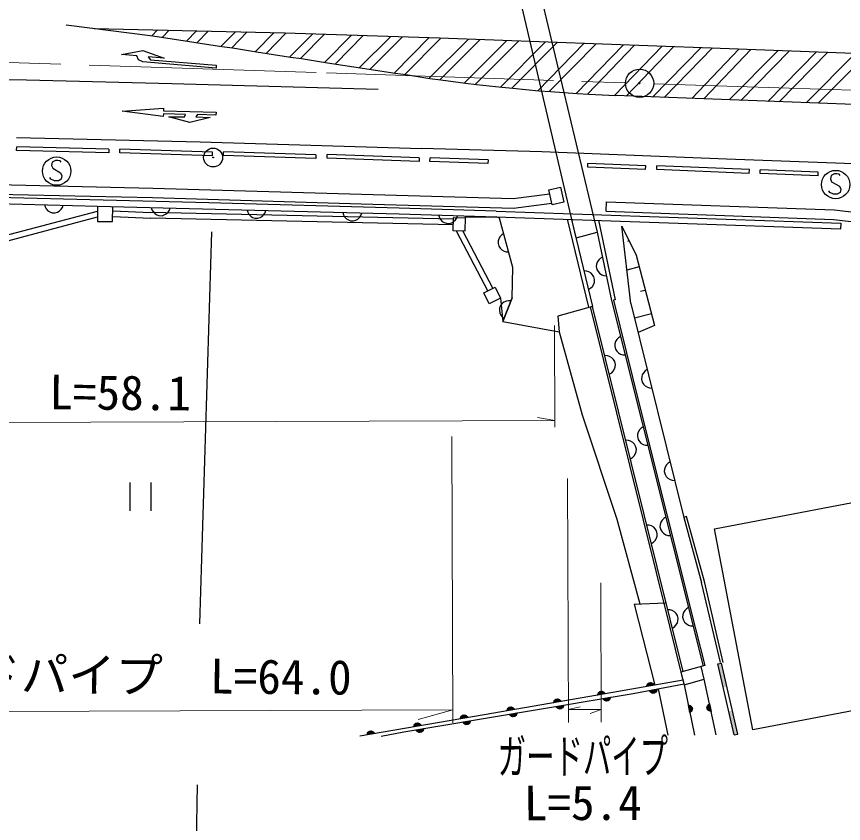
# Model space of a CAD drawing. Units: millimetres, scale not verified. Extents: x 40000 to 680000, y 20000 to 380000.
# Drawn here: x 254233 to 297936, y 247520 to 290180 of the extents above; entities that cross this region are included whole.
import ezdxf
from ezdxf.enums import TextEntityAlignment as Align

# ---------------------------------------------------------------- set-up
doc = ezdxf.new("R2010")
doc.units = ezdxf.units.MM
doc.header["$LTSCALE"] = 1000
doc.linetypes.add('CHAIN', pattern=[18.5, 12, -1.5, 3.5, -1.5])
for name, color, linetype, lineweight in [('M-BGD', 7, 'Continuous', 25), ('M-BMK', 2, 'CHAIN', 13), ('M-BMK-SRVR', 3, 'Continuous', 25), ('M-STR-HTXT', 7, 'Continuous', 13), ('M-STR-STRC', 7, 'Continuous', 25)]:
    doc.layers.add(name, color=color, linetype=linetype, lineweight=lineweight)
doc.styles.add('ＭＳ ゴシック', font='')
doc.styles.get('ＭＳ ゴシック').set_extended_font_data('MS Gothic')

# ---------------------------------------------------------------- blocks, each defined once
blk = doc.blocks.new('BUHIN311')
at = {"color": 3, "linetype": 'Continuous', "lineweight": 25}
for radius in [746, 22.5]:
    blk.add_circle((0, 0), radius, dxfattribs=at)

msp = doc.modelspace()

# ---------------------------------------------------------------- hatches: boundary and pattern name
at = {"layer": 'M-BGD'}
for points in [[(291589, 254704), (291300, 255955), (291495, 256000), (291784, 254749)], [(292165, 252201), (291877, 253452), (292072, 253497), (292360, 252245)]]:
    msp.add_hatch(color=256, dxfattribs=at).paths.add_polyline_path(points)

# ---------------------------------------------------------------- linework, layer by layer
for p, q in [((283804, 278486), (279719, 296003)), ((280772, 296240), (284915, 278773)), ((256856, 289745), (261429, 289154)), ((258329, 289555), (268406, 289319)), ((261691, 289476), (261380, 289160)), ((262308, 289462), (261946, 289083)), ((263739, 289428), (263218, 288887)), ((264352, 289414), (263776, 288803)), ((265805, 289380), (265043, 288608)), ((266421, 289365), (265609, 288525)), ((267853, 289331), (266867, 288329)), ((268406, 289319), (276594, 289046)), ((261429, 289154), (261992, 289077)), ((261992, 289077), (263263, 288880)), ((268476, 289316), (267437, 288240)), ((269893, 289269), (268670, 288042)), ((270515, 289248), (269244, 287961)), ((271932, 289201), (270526, 287760)), ((272555, 289181), (271089, 287674)), ((274011, 289132), (272358, 287479)), ((274632, 289112), (272922, 287393)), ((276047, 289065), (274188, 287194)), ((276665, 289044), (274760, 287116)), ((278119, 288990), (276036, 286919)), ((276594, 289046), (290940, 288521)), ((278743, 288968), (276607, 286837)), ((280144, 288916), (277902, 286668)), ((280778, 288893), (278482, 286598)), ((263263, 288880), (263819, 288797)), ((263819, 288797), (265090, 288601)), ((265090, 288601), (265653, 288518)), ((265653, 288518), (266912, 288322)), ((282194, 288841), (279818, 286449)), ((282820, 288818), (280407, 286391)), ((284240, 288766), (281787, 286260)), ((284866, 288743), (282388, 286216)), ((286303, 288691), (283807, 286109)), ((286901, 288669), (284417, 286077)), ((285830, 286000), (288356, 288615)), ((286444, 285977), (288972, 288593)), ((287847, 285924), (290408, 288540)), ((291009, 288518), (288467, 285900)), ((292433, 288466), (289922, 285845)), ((293039, 288444), (290553, 285821)), ((290940, 288521), (305259, 287999)), ((259786, 288165), (260905, 288376)), ((260592, 288105), (259786, 288165)), ((260684, 287885), (260592, 288105)), ((260905, 288376), (262037, 287985)), ((262037, 287985), (261193, 288052)), ((261193, 288052), (261311, 287897)), ((266912, 288322), (267480, 288233)), ((267480, 288233), (268717, 288035)), ((268717, 288035), (269291, 287954)), ((294477, 288392), (291894, 285771)), ((295081, 288370), (292520, 285747)), ((293932, 285693), (296503, 288318)), ((294546, 285670), (297109, 288296)), ((295974, 285616), (298569, 288243)), ((296596, 285593), (299202, 288220)), ((260911, 287780), (260684, 287885)), ((264780, 287455), (260911, 287780)), ((261311, 287897), (264784, 287601)), ((264784, 287601), (264780, 287455)), ((269291, 287954), (270570, 287753)), ((270570, 287753), (271133, 287667)), ((271133, 287667), (272404, 287472)), ((272404, 287472), (272967, 287387)), ((272967, 287387), (274235, 287187)), ((274235, 287187), (274807, 287110)), ((254763, 286808), (246260, 286938)), ((262437, 286628), (254763, 286808)), ((274807, 287110), (276084, 286912)), ((276084, 286912), (276656, 286830)), ((276656, 286830), (277954, 286662)), ((273347, 286319), (262437, 286628)), ((277954, 286662), (278535, 286592)), ((278535, 286592), (279874, 286443)), ((279874, 286443), (280464, 286385)), ((280464, 286385), (281845, 286255)), ((281845, 286255), (282449, 286212)), ((282449, 286212), (283869, 286106)), ((283869, 286106), (284480, 286074)), ((284480, 286074), (285896, 285998)), ((343605, 283813), (285896, 285998)), ((259809, 285185), (262004, 285340)), ((261985, 284888), (259809, 285185)), ((261994, 285042), (261985, 284888)), ((263165, 285010), (261994, 285042)), ((262004, 285340), (262002, 285200)), ((262002, 285200), (264789, 285123)), ((263104, 284876), (263165, 285010)), ((263802, 284997), (263702, 284871)), ((264774, 284964), (263802, 284997)), ((264789, 285123), (264774, 284964)), ((263388, 284581), (262278, 284885)), ((262278, 284885), (263104, 284876)), ((264465, 284843), (263388, 284581)), ((263702, 284871), (264465, 284843)), ((254229, 283792), (263940, 283552)), ((254237, 283100), (254242, 283299)), ((259116, 283177), (254242, 283299)), ((263940, 283552), (275635, 283208)), ((281996, 283020), (275635, 283208)), ((259111, 282977), (254237, 283100)), ((259116, 283177), (259111, 282977)), ((259690, 282970), (259696, 283170)), ((264591, 282818), (259690, 282970)), ((264597, 283018), (259696, 283170)), ((264591, 282818), (264597, 283018)), ((265171, 282835), (265178, 283035)), ((270052, 282670), (265171, 282835)), ((270059, 282870), (265178, 283035)), ((270059, 282870), (270052, 282670)), ((270648, 282686), (270655, 282885)), ((275517, 282712), (270655, 282885)), ((291751, 282642), (281996, 283020)), ((256114, 282487), (256084, 282307)), ((256294, 282577), (256114, 282487)), ((256414, 282577), (256294, 282577)), ((256534, 282547), (256414, 282577)), ((256594, 282487), (256534, 282547)), ((275510, 282512), (270648, 282686)), ((275517, 282712), (275510, 282512)), ((276082, 282516), (276089, 282716)), ((279146, 282411), (276082, 282516)), ((279153, 282611), (276089, 282716)), ((279153, 282611), (279146, 282411)), ((284423, 282219), (284431, 282419)), ((287486, 282287), (284431, 282419)), ((324061, 281417), (291751, 282642)), ((256084, 282307), (256144, 282157)), ((256144, 282157), (256564, 281917)), ((256564, 281917), (256624, 281767)), ((287477, 282087), (284423, 282219)), ((287477, 282087), (287486, 282287)), ((288072, 282092), (288081, 282292)), ((292958, 281888), (288072, 282092)), ((292966, 282088), (288081, 282292)), ((292958, 281888), (292966, 282088)), ((293533, 281880), (293542, 282080)), ((296601, 281952), (293542, 282080)), ((296592, 281752), (296601, 281952)), ((256054, 281587), (255994, 281677)), ((256234, 281497), (256054, 281587)), ((256444, 281497), (256234, 281497)), ((256594, 281587), (256444, 281497)), ((256624, 281767), (256594, 281587)), ((296592, 281752), (293533, 281880)), ((297282, 281779), (297252, 281599)), ((297252, 281599), (297312, 281449)), ((297462, 281869), (297282, 281779)), ((297582, 281869), (297462, 281869)), ((297702, 281839), (297582, 281869)), ((297762, 281779), (297702, 281839)), ((261437, 281094), (248389, 281389)), ((272469, 280769), (261437, 281094)), ((282362, 281016), (282974, 281154)), ((282538, 280234), (282362, 281016)), ((282974, 281154), (283150, 280372)), ((297312, 281449), (297732, 281209)), ((297732, 281209), (297792, 281059)), ((297792, 281059), (297762, 280879)), ((261424, 280594), (248380, 280889)), ((264401, 280325), (249262, 280708)), ((272455, 280269), (261424, 280594)), ((280476, 280535), (272469, 280769)), ((282414, 280786), (280476, 280535)), ((297222, 280879), (297162, 280969)), ((297402, 280789), (297222, 280879)), ((297612, 280789), (297402, 280789)), ((297762, 280879), (297612, 280789)), ((249254, 280408), (258518, 280163)), ((255702, 280238), (255739, 280117)), ((256659, 280092), (256702, 280211)), ((258518, 280163), (258509, 279353)), ((258518, 280163), (274450, 279744)), ((259313, 279343), (259322, 280142)), ((274458, 280044), (264401, 280325)), ((280501, 280034), (272455, 280269)), ((282524, 280296), (280501, 280034)), ((283150, 280372), (282538, 280234)), ((285389, 279890), (285407, 280389)), ((285407, 280389), (297451, 279955)), ((237783, 274405), (258515, 279897)), ((255739, 280117), (255797, 280015)), ((255797, 280015), (255894, 279913)), ((255894, 279913), (255992, 279850)), ((255992, 279850), (256111, 279807)), ((256111, 279807), (256271, 279802)), ((256271, 279802), (256392, 279839)), ((256392, 279839), (256494, 279897)), ((256494, 279897), (256596, 279994)), ((256596, 279994), (256659, 280092)), ((259320, 279908), (261336, 279825)), ((277323, 279468), (261336, 279825)), ((261354, 280088), (261391, 279967)), ((261391, 279967), (261448, 279865)), ((261448, 279865), (261545, 279762)), ((261545, 279762), (261644, 279700)), ((262043, 279689), (262145, 279746)), ((262145, 279746), (262248, 279843)), ((262248, 279843), (262310, 279942)), ((262310, 279942), (262354, 280061)), ((266417, 279951), (266453, 279830)), ((266453, 279830), (266511, 279729)), ((266511, 279729), (266608, 279626)), ((267208, 279610), (267311, 279707)), ((267311, 279707), (267373, 279806)), ((267373, 279806), (267416, 279924)), ((271480, 279815), (271516, 279694)), ((272436, 279669), (272479, 279788)), ((274450, 279744), (279574, 279597)), ((279582, 279897), (274458, 280044)), ((279584, 279897), (297813, 279263)), ((285389, 279890), (297414, 279456)), ((297451, 279955), (303381, 279285)), ((237833, 274109), (258511, 279586)), ((258509, 279353), (259313, 279343)), ((259316, 279608), (261326, 279525)), ((277313, 279168), (261326, 279525)), ((261644, 279700), (261762, 279656)), ((261762, 279656), (261922, 279652)), ((261922, 279652), (262043, 279689)), ((266608, 279626), (266706, 279563)), ((266706, 279563), (266825, 279520)), ((266825, 279520), (266985, 279516)), ((266985, 279516), (267106, 279553)), ((267106, 279553), (267208, 279610)), ((271516, 279694), (271574, 279592)), ((271574, 279592), (271671, 279490)), ((271671, 279490), (271769, 279427)), ((271769, 279427), (271888, 279384)), ((271888, 279384), (272048, 279380)), ((272048, 279380), (272169, 279416)), ((272169, 279416), (272271, 279474)), ((272271, 279474), (272373, 279571)), ((272373, 279571), (272436, 279669)), ((276542, 279679), (276579, 279558)), ((276579, 279558), (276636, 279456)), ((276636, 279456), (276734, 279353)), ((276734, 279353), (276832, 279291)), ((276832, 279291), (276951, 279248)), ((277111, 279243), (277232, 279280)), ((277232, 279280), (277334, 279337)), ((277303, 278852), (277326, 279562)), ((277324, 279468), (277326, 279562)), ((277326, 279562), (277951, 279541)), ((277326, 279562), (277951, 279541)), ((277334, 279337), (277436, 279435)), ((277436, 279435), (277499, 279533)), ((277499, 279533), (277542, 279652)), ((277952, 279572), (277928, 278832)), ((277952, 279572), (279574, 279597)), ((279762, 279527), (279574, 279597)), ((279574, 279597), (297803, 278963)), ((280456, 276912), (279762, 279527)), ((284474, 274810), (283359, 279465)), ((283566, 279458), (284669, 274857)), ((284985, 279409), (285874, 275207)), ((297414, 279456), (303344, 278786)), ((276951, 279248), (277111, 279243)), ((277928, 278832), (277303, 278852)), ((277467, 278847), (279145, 275665)), ((277812, 278836), (279411, 275804)), ((286705, 275016), (286219, 279094)), ((286219, 279094), (286979, 277564)), ((297803, 278963), (297813, 279263)), ((279723, 278427), (279690, 278315)), ((279794, 278550), (279723, 278427)), ((279875, 278633), (279794, 278550)), ((279981, 278703), (279875, 278633)), ((283804, 278486), (284915, 278773)), ((284915, 278773), (285679, 275166)), ((279690, 278315), (279683, 278189)), ((279683, 278189), (279724, 278034)), ((279724, 278034), (279793, 277929)), ((286599, 278329), (286517, 278288)), ((279793, 277929), (279877, 277847)), ((279877, 277847), (279999, 277776)), ((279999, 277776), (280111, 277744)), ((280111, 277744), (280237, 277736)), ((286979, 277564), (287946, 273843)), ((284884, 277086), (284869, 276961)), ((284922, 277197), (284884, 277086)), ((284999, 277315), (284922, 277197)), ((285084, 277395), (284999, 277315)), ((285193, 277458), (285084, 277395)), ((280427, 275307), (280456, 276912)), ((284363, 276723), (284237, 276733)), ((284474, 276688), (284363, 276723)), ((284595, 276615), (284474, 276688)), ((284869, 276961), (284902, 276804)), ((284902, 276804), (284966, 276695)), ((284966, 276695), (285046, 276610)), ((287140, 276944), (286496, 276776)), ((284677, 276533), (284595, 276615)), ((284745, 276426), (284677, 276533)), ((284783, 276270), (284745, 276426)), ((284773, 276144), (284783, 276270)), ((285046, 276610), (285164, 276532)), ((285164, 276532), (285275, 276494)), ((285275, 276494), (285400, 276480)), ((278929, 275574), (279522, 275869)), ((279522, 275869), (279809, 275293)), ((284476, 275762), (284583, 275829)), ((284583, 275829), (284666, 275912)), ((284666, 275912), (284739, 276033)), ((284739, 276033), (284773, 276144)), ((279216, 274998), (278929, 275574)), ((287462, 275704), (287218, 275640)), ((279809, 275293), (279216, 274998)), ((279816, 274908), (279757, 274760)), ((279809, 275293), (279927, 274050)), ((279898, 275005), (279816, 274908)), ((279991, 275076), (279898, 275005)), ((279927, 274050), (280427, 275307)), ((280427, 275307), (279927, 274050)), ((280121, 275132), (279991, 275076)), ((280236, 275150), (280121, 275132)), ((280362, 275143), (280236, 275150)), ((285679, 275166), (290515, 255845)), ((285874, 275207), (285775, 275190)), ((285775, 275190), (287128, 269753)), ((286705, 275016), (289497, 263704)), ((279757, 274760), (279750, 274633)), ((279750, 274633), (279769, 274518)), ((279769, 274518), (279825, 274388)), ((284669, 274857), (282834, 274331)), ((288768, 257949), (284572, 274833)), ((289461, 255553), (284669, 274857)), ((287785, 274463), (286898, 274233)), ((279825, 274388), (279895, 274296)), ((279895, 274296), (279992, 274214)), ((279927, 274050), (282908, 273518)), ((282834, 274331), (282908, 273518)), ((287946, 273843), (287086, 273469)), ((282908, 273518), (284119, 269132)), ((286048, 273195), (285966, 273113)), ((286155, 273263), (286048, 273195)), ((285859, 272880), (285849, 272754)), ((285849, 272754), (285888, 272599)), ((285893, 272992), (285859, 272880)), ((285966, 273113), (285893, 272992)), ((285888, 272599), (285956, 272492)), ((285956, 272492), (286039, 272409)), ((286039, 272409), (286160, 272337)), ((286160, 272337), (286271, 272303)), ((286271, 272303), (286398, 272293)), ((285467, 272245), (285341, 272255)), ((285579, 272210), (285467, 272245)), ((285700, 272137), (285579, 272210)), ((285782, 272054), (285700, 272137)), ((285849, 271948), (285782, 272054)), ((285888, 271792), (285849, 271948)), ((285688, 271351), (285770, 271434)), ((285770, 271434), (285843, 271555)), ((285843, 271555), (285878, 271666)), ((285878, 271666), (285888, 271792)), ((287462, 271446), (287379, 271363)), ((287569, 271513), (287462, 271446)), ((285581, 271284), (285688, 271351)), ((287272, 271131), (287262, 271005)), ((287262, 271005), (287300, 270849)), ((287306, 271242), (287272, 271131)), ((287379, 271363), (287306, 271242)), ((287300, 270849), (287368, 270742)), ((287368, 270742), (287450, 270660)), ((287450, 270660), (287571, 270587)), ((287571, 270587), (287683, 270552)), ((287683, 270552), (287809, 270542)), ((287128, 269753), (290121, 257816)), ((284119, 269132), (285962, 263605)), ((287243, 268420), (287161, 268338)), ((287350, 268488), (287243, 268420)), ((287054, 268105), (287045, 267979)), ((287045, 267979), (287084, 267823)), ((287088, 268216), (287054, 268105)), ((287161, 268338), (287088, 268216)), ((286572, 267767), (286446, 267777)), ((286683, 267732), (286572, 267767)), ((286804, 267659), (286683, 267732)), ((286886, 267577), (286804, 267659)), ((286954, 267470), (286886, 267577)), ((286992, 267314), (286954, 267470)), ((287084, 267823), (287151, 267717)), ((287151, 267717), (287234, 267634)), ((287234, 267634), (287355, 267561)), ((287355, 267561), (287467, 267528)), ((287467, 267528), (287593, 267518)), ((286875, 266956), (286948, 267077)), ((286948, 267077), (286982, 267188)), ((286982, 267188), (286992, 267314)), ((286685, 266806), (286792, 266874)), ((286792, 266874), (286875, 266956)), ((288775, 266631), (288668, 266563)), ((288478, 266249), (288468, 266122)), ((288512, 266360), (288478, 266249)), ((288585, 266481), (288512, 266360)), ((288668, 266563), (288585, 266481)), ((288468, 266122), (288506, 265967)), ((288506, 265967), (288574, 265860)), ((288574, 265860), (288656, 265777)), ((288656, 265777), (288777, 265704)), ((260217, 265545), (260217, 264045)), ((261357, 264046), (261357, 265546)), ((288777, 265704), (288888, 265670)), ((288888, 265670), (289014, 265660)), ((291126, 263096), (298409, 264491)), ((285962, 263605), (287181, 259132)), ((288356, 263562), (288284, 263441)), ((288439, 263645), (288356, 263562)), ((288546, 263713), (288439, 263645)), ((289642, 263744), (289497, 263704)), ((289497, 263704), (290439, 260267)), ((290585, 260304), (289642, 263744)), ((287676, 263289), (287550, 263299)), ((287788, 263254), (287676, 263289)), ((287909, 263181), (287788, 263254)), ((287991, 263099), (287909, 263181)), ((288059, 262992), (287991, 263099)), ((288250, 263329), (288240, 263203)), ((288240, 263203), (288279, 263048)), ((288284, 263441), (288250, 263329)), ((293141, 252474), (291126, 263096)), ((288052, 262599), (288087, 262710)), ((288097, 262836), (288059, 262992)), ((288087, 262710), (288097, 262836)), ((288279, 263048), (288347, 262941)), ((288347, 262941), (288429, 262859)), ((288429, 262859), (288551, 262786)), ((288551, 262786), (288662, 262752)), ((288662, 262752), (288788, 262743)), ((287790, 262328), (287897, 262396)), ((287897, 262396), (287979, 262478)), ((287979, 262478), (288052, 262599)), ((291430, 256038), (290439, 260267)), ((291586, 256033), (290585, 260304)), ((286881, 259119), (288519, 259189)), ((286881, 259119), (287329, 257311)), ((288781, 258811), (288655, 258821)), ((288892, 258777), (288781, 258811)), ((289013, 258703), (288892, 258777)), ((289552, 258787), (289479, 258666)), ((289634, 258870), (289552, 258787)), ((289741, 258938), (289634, 258870)), ((289095, 258621), (289013, 258703)), ((289163, 258514), (289095, 258621)), ((289201, 258358), (289163, 258514)), ((289191, 258232), (289201, 258358)), ((289445, 258554), (289435, 258428)), ((289435, 258428), (289474, 258273)), ((289479, 258666), (289445, 258554)), ((289364, 255526), (288768, 257949)), ((288894, 257850), (289001, 257918)), ((289001, 257918), (289084, 258000)), ((289084, 258000), (289157, 258121)), ((289157, 258121), (289191, 258232)), ((289474, 258273), (289542, 258166)), ((289542, 258166), (289625, 258084)), ((289625, 258084), (289746, 258011)), ((289746, 258011), (289858, 257977)), ((289858, 257977), (289984, 257967)), ((290121, 257816), (290612, 255872)), ((287329, 257311), (287964, 254825)), ((290612, 255872), (289347, 255521)), ((290573, 255142), (290408, 255816)), ((291300, 255955), (291495, 256000)), ((292165, 252201), (291300, 255955)), ((292360, 252245), (291495, 256000)), ((289347, 255521), (289524, 254852)), ((289459, 255100), (285348, 254370)), ((286827, 254398), (289512, 254902)), ((287551, 254787), (287925, 254853)), ((287911, 254876), (287556, 254813)), ((287567, 254840), (287891, 254898)), ((287869, 254919), (287582, 254868)), ((287601, 254897), (287840, 254939)), ((287789, 254956), (287642, 254930)), ((289524, 254852), (290573, 255142)), ((289524, 254852), (290058, 252194)), ((291205, 252198), (290573, 255142)), ((274699, 252356), (286827, 254398)), ((285348, 254370), (278954, 253268)), ((284959, 254328), (285334, 254393)), ((285320, 254416), (284965, 254355)), ((284975, 254382), (285300, 254438)), ((285278, 254459), (284991, 254410)), ((285010, 254439), (285249, 254480)), ((285198, 254496), (285051, 254471)), ((288075, 254583), (287701, 254519)), ((287715, 254496), (288070, 254556)), ((288059, 254529), (287735, 254474)), ((287757, 254453), (288043, 254501)), ((288024, 254472), (287785, 254432)), ((287836, 254415), (287983, 254440)), ((288147, 254642), (288661, 252190)), ((282626, 253926), (283000, 253991)), ((282986, 254014), (282631, 253952)), ((282642, 253980), (282966, 254035)), ((282944, 254057), (282657, 254008)), ((282677, 254036), (282915, 254077)), ((282865, 254094), (282718, 254069)), ((285610, 254167), (285235, 254104)), ((285249, 254081), (285604, 254141)), ((285594, 254114), (285269, 254059)), ((285291, 254038), (285578, 254086)), ((285559, 254057), (285320, 254017)), ((285371, 254000), (285517, 254025)), ((280162, 253501), (280536, 253566)), ((280522, 253589), (280168, 253528)), ((280178, 253555), (280502, 253611)), ((280480, 253632), (280194, 253583)), ((280213, 253612), (280451, 253653)), ((280401, 253669), (280254, 253644)), ((283145, 253752), (282770, 253689)), ((282784, 253666), (283139, 253726)), ((283128, 253699), (282804, 253644)), ((282826, 253623), (283113, 253671)), ((283093, 253642), (282855, 253602)), ((282905, 253585), (283052, 253610)), ((289766, 253776), (289841, 253404)), ((289863, 253418), (289792, 253771)), ((289820, 253762), (289885, 253439)), ((289906, 253462), (289848, 253747)), ((289878, 253728), (289925, 253491)), ((289940, 253542), (289911, 253688)), ((290733, 253683), (290764, 253537)), ((290798, 253498), (290748, 253734)), ((290767, 253764), (290828, 253479)), ((290857, 253465), (290787, 253787)), ((290809, 253808), (290884, 253456)), ((290911, 253451), (290831, 253823)), ((300462, 253871), (293141, 252474)), ((278954, 253268), (272385, 252140)), ((277698, 253078), (278073, 253142)), ((278059, 253165), (277704, 253104)), ((277714, 253131), (278039, 253187)), ((278017, 253208), (277730, 253159)), ((277749, 253188), (277988, 253229)), ((277937, 253245), (277790, 253220)), ((280679, 253337), (280305, 253274)), ((280319, 253251), (280674, 253311)), ((280663, 253284), (280339, 253229)), ((280361, 253208), (280648, 253256)), ((280628, 253227), (280389, 253187)), ((280440, 253170), (280587, 253195)), ((275234, 252654), (275609, 252719)), ((275595, 252742), (275240, 252681)), ((275250, 252708), (275575, 252764)), ((275553, 252785), (275266, 252736)), ((275285, 252765), (275524, 252806)), ((275473, 252822), (275326, 252797)), ((278214, 252922), (277839, 252859)), ((277853, 252836), (278209, 252896)), ((278198, 252869), (277873, 252814)), ((277895, 252792), (278182, 252841)), ((278163, 252812), (277924, 252772)), ((277975, 252755), (278122, 252780)), ((272770, 252231), (273145, 252296)), ((273131, 252319), (272776, 252258)), ((272787, 252285), (273111, 252341)), ((273089, 252362), (272802, 252313)), ((272821, 252342), (273060, 252383)), ((273009, 252399), (272863, 252374)), ((273498, 252143), (274699, 252356)), ((275749, 252507), (275374, 252444)), ((275388, 252421), (275743, 252481)), ((275733, 252454), (275408, 252399)), ((275430, 252378), (275717, 252426)), ((275697, 252397), (275459, 252357)), ((275509, 252340), (275656, 252365)), ((292165, 252201), (292360, 252245))]:
    msp.add_line(p, q, dxfattribs=at)
for points in [[(287545, 254760), (287553, 254808), (287569, 254851), (287600, 254901), (287639, 254932), (287682, 254955), (287744, 254966), (287792, 254959), (287840, 254944), (287886, 254907), (287916, 254873), (287939, 254830)], [(284954, 254302), (284962, 254350), (284978, 254392), (285009, 254442), (285048, 254473), (285092, 254496), (285153, 254507), (285202, 254500), (285249, 254484), (285295, 254447), (285325, 254413), (285348, 254370)], [(288081, 254609), (288073, 254561), (288057, 254519), (288026, 254469), (287986, 254438), (287942, 254415), (287881, 254405), (287832, 254412), (287785, 254428), (287739, 254465), (287709, 254500), (287687, 254542)], [(282620, 253900), (282628, 253948), (282644, 253990), (282675, 254040), (282714, 254071), (282758, 254094), (282819, 254105), (282868, 254098), (282916, 254082), (282961, 254045), (282992, 254010), (283014, 253968)], [(285616, 254194), (285608, 254146), (285591, 254103), (285560, 254054), (285521, 254023), (285477, 254000), (285416, 253990), (285367, 253997), (285320, 254013), (285274, 254050), (285244, 254084), (285221, 254127)], [(280156, 253475), (280164, 253523), (280180, 253565), (280211, 253615), (280251, 253647), (280294, 253669), (280356, 253680), (280404, 253673), (280452, 253657), (280498, 253620), (280528, 253586), (280551, 253543)], [(283151, 253779), (283142, 253731), (283126, 253688), (283095, 253639), (283056, 253608), (283012, 253585), (282951, 253575), (282902, 253582), (282854, 253598), (282809, 253635), (282778, 253669), (282756, 253712)], [(289739, 253781), (289788, 253774), (289830, 253760), (289881, 253730), (289913, 253692), (289937, 253649), (289950, 253588), (289944, 253539), (289929, 253491), (289894, 253444), (289860, 253413), (289818, 253389)], [(290937, 253447), (290889, 253453), (290846, 253467), (290795, 253496), (290762, 253534), (290737, 253577), (290724, 253637), (290729, 253686), (290743, 253734), (290778, 253782), (290811, 253813), (290853, 253838)], [(277693, 253051), (277701, 253099), (277717, 253142), (277748, 253192), (277787, 253223), (277831, 253245), (277892, 253256), (277941, 253249), (277988, 253233), (278034, 253196), (278064, 253162), (278087, 253119)], [(280685, 253364), (280677, 253316), (280661, 253273), (280630, 253223), (280590, 253192), (280546, 253170), (280485, 253160), (280436, 253167), (280389, 253183), (280343, 253220), (280313, 253254), (280291, 253297)], [(275229, 252628), (275237, 252676), (275253, 252719), (275284, 252768), (275323, 252800), (275367, 252822), (275428, 252833), (275477, 252826), (275524, 252810), (275570, 252773), (275600, 252739), (275623, 252696)], [(278220, 252949), (278212, 252901), (278196, 252858), (278164, 252808), (278125, 252777), (278081, 252755), (278020, 252745), (277971, 252752), (277924, 252768), (277878, 252805), (277848, 252839), (277825, 252882)], [(272765, 252205), (272773, 252253), (272789, 252295), (272820, 252345), (272859, 252377), (272903, 252399), (272964, 252410), (273013, 252403), (273060, 252387), (273106, 252350), (273136, 252316), (273159, 252273)], [(275755, 252534), (275746, 252486), (275730, 252443), (275699, 252393), (275660, 252362), (275616, 252340), (275555, 252330), (275506, 252337), (275458, 252353), (275413, 252390), (275383, 252424), (275360, 252467)]]:
    msp.add_lwpolyline(points, close=True, dxfattribs=at)
for centre, radius in [((264621, 282726), 500), ((264621, 282726), 500), ((256354, 282007), 750), ((264621, 282726), 20), ((264621, 282726), 20), ((297522, 281299), 750)]:
    msp.add_circle(centre, radius, dxfattribs=at)
at = {"layer": 'M-BMK'}
for p, q in [((221098, 288829), (270611, 287197)), ((270611, 287197), (286413, 286677)), ((287912, 286627), (342887, 284815))]:
    msp.add_line(p, q, dxfattribs=at)
at = {"layer": 'M-STR-HTXT'}
for p, q in [((282657, 273855), (282675, 268466)), ((282674, 268824), (242343, 268691)), ((282674, 268824), (281763, 268980)), ((277241, 267972), (277291, 252842)), ((283355, 265766), (283397, 252862)), ((285105, 260247), (285129, 252868)), ((277288, 253525), (247828, 253428)), ((277288, 253525), (275467, 253018)), ((283395, 253545), (284024, 253689)), ((283395, 253545), (285127, 253551)), ((285127, 253551), (284541, 253334))]:
    msp.add_line(p, q, dxfattribs=at)
at = {"layer": 'M-STR-STRC'}
for p, q in [((264536, 278803), (263905, 258077)), ((263777, 249558), (263634, 240000))]:
    msp.add_line(p, q, dxfattribs=at)

# ---------------------------------------------------------------- block references
at = {"layer": 'M-BMK-SRVR', "rotation": 18.17536}
msp.add_blockref('BUHIN311', (287163, 286652), dxfattribs=at)

# ---------------------------------------------------------------- texts
at = {"layer": 'M-STR-HTXT', "style": 'ＭＳ ゴシック'}
for s, rotation, p in [('側溝\u3000L=58.1', 359.475, (248454, 268938)), ('ガードパイプ\u3000L=64.0', 359.475, (246950, 254008)), ('L=5.4', 0.175, (281047, 247141))]:
    msp.add_text(s, height=1833, rotation=rotation, dxfattribs=at).set_placement(p, align=Align.BOTTOM_LEFT)
at = {"layer": 'M-STR-HTXT', "style": 'ＭＳ ゴシック', "width": 0.6}
msp.add_text('ガードパイプ', height=1833, rotation=0.175, dxfattribs=at).set_placement((279672, 249588), align=Align.BOTTOM_LEFT)

doc.saveas('drawing.dxf')
